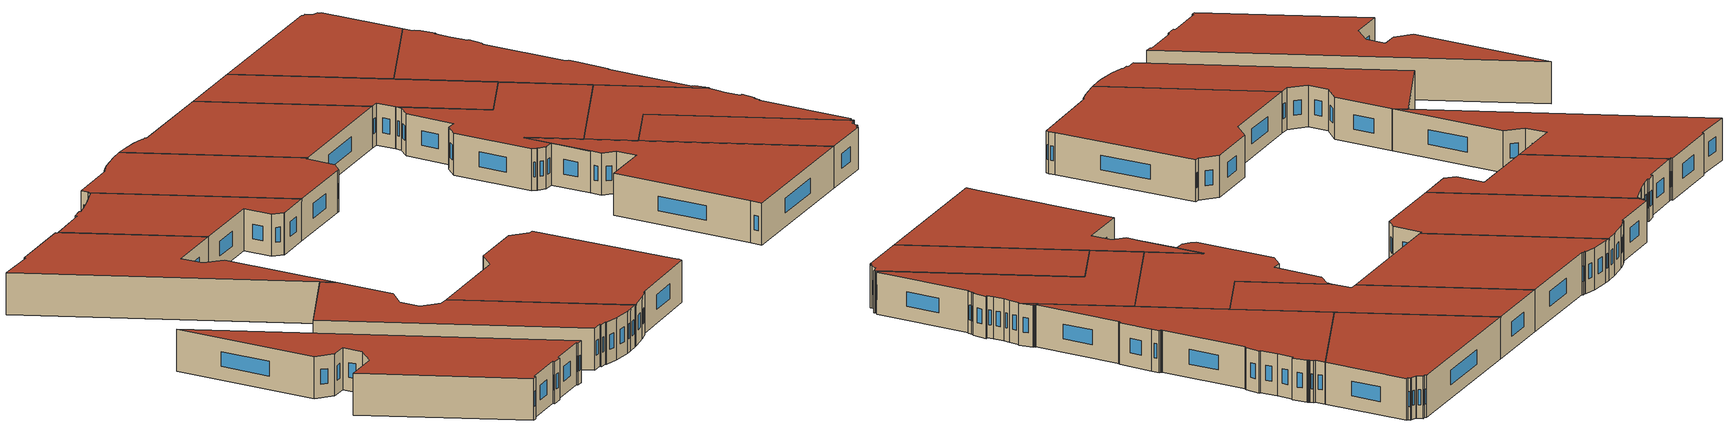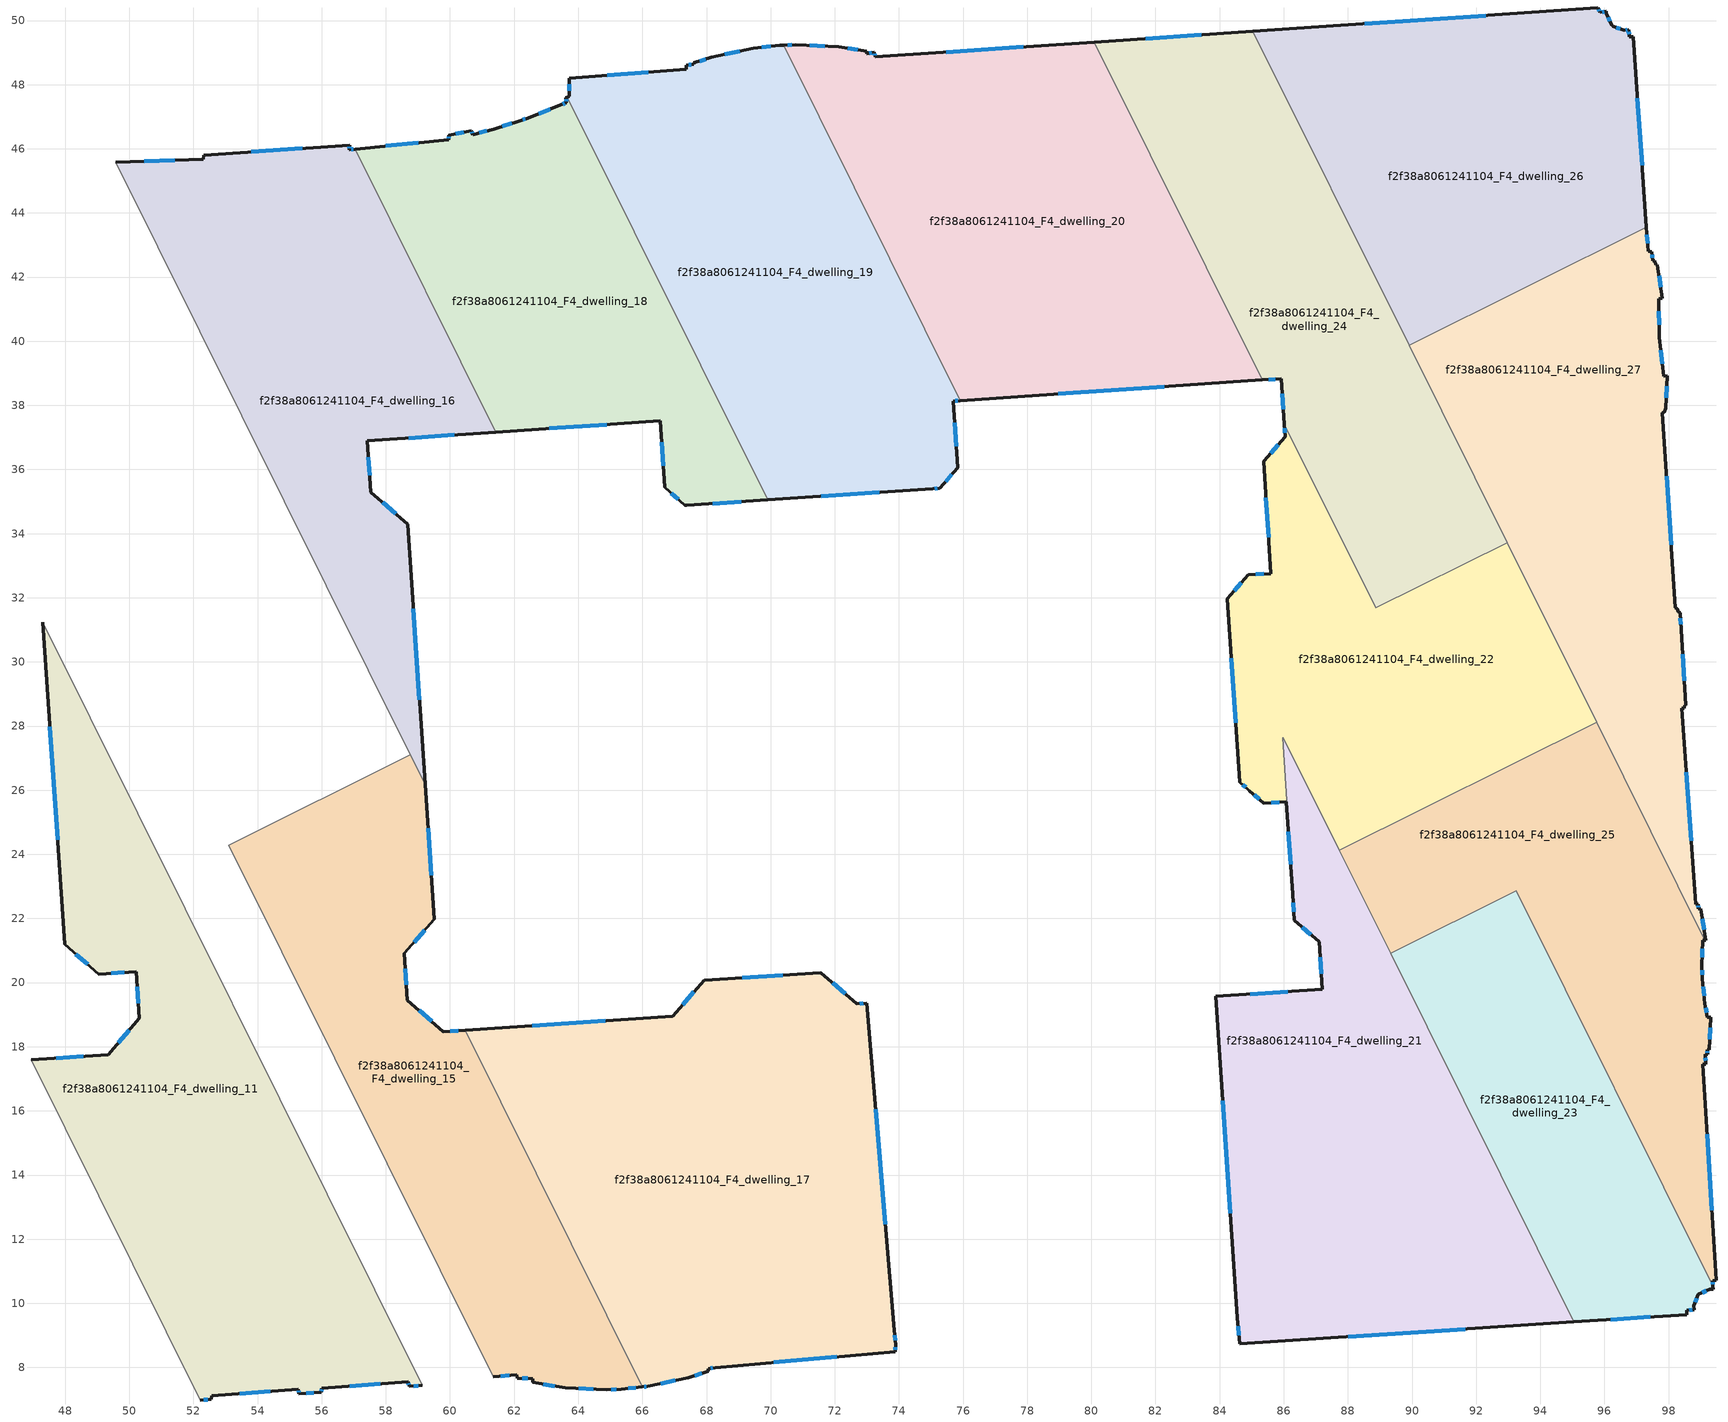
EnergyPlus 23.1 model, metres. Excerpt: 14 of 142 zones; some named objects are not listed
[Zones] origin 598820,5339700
f2f38a8061241104_F4_dwelling_11
 floor to f2f38a8061241104_F3_dwelling_11 (EU_floor_Construction): 47.31,31.24 59.14,7.44 58.73,7.41 58.69,7.55 56.01,7.36 55.98,7.22 55.29,7.18 55.27,7.31 52.57,7.12 52.56,7 52.22,6.98 46.94,17.59 49.35,17.76 50.32,18.88 50.22,20.34 49.05,20.26 47.99,21.19 z12
 wall outside (EU_wall_Construction): 47.31,31.24 47.99,21.19 49.05,20.26 50.22,20.34 50.32,18.88 49.35,17.76 46.94,17.59 / 52.22,6.98 52.56,7 52.57,7.12 55.27,7.31 55.29,7.18 55.98,7.22 56.01,7.36 58.69,7.55 58.73,7.41 59.14,7.44 z12:15
 wall to f2f38a8061241104_F4_dwelling_13 (EU_wall_Construction): 59.14,7.44 47.31,31.24 z12:15
 wall to f2f38a8061241104_F4_dwelling_7 (EU_wall_Construction): 46.94,17.59 52.22,6.98 z12:15
 window (EU_Window_Construction): 50,18.52 49.66,18.12 / 50.25,19.87 50.29,19.36 / 49.43,20.29 49.84,20.32 / 48.33,20.89 48.71,20.56 / 47.53,27.97 47.77,24.45 / 58.87,7.42 59.01,7.43 / 58.71,7.5 58.72,7.45 / 56.88,7.42 57.82,7.48 / 55.99,7.26 56,7.31 / 55.51,7.19 55.76,7.21 / 55.28,7.27 55.28,7.22 / 53.45,7.18 54.39,7.25 / 52.33,6.99 52.45,7 / 48.56,17.7 47.72,17.65 z12.97:14.03
 roof outside (EU_roof_Construction): 59.14,7.44 47.31,31.24 47.99,21.19 49.05,20.26 50.22,20.34 50.32,18.88 49.35,17.76 46.94,17.59 52.22,6.98 52.56,7 52.57,7.12 55.27,7.31 55.29,7.18 55.98,7.22 56.01,7.36 58.69,7.55 58.73,7.41 z15
f2f38a8061241104_F4_dwelling_15
 floor to f2f38a8061241104_F3_dwelling_15 (EU_floor_Construction): 59.23,26.18 59.51,21.97 58.58,20.91 58.68,19.46 59.8,18.47 60.47,18.51 66,7.39 65.34,7.32 64.88,7.3 63.6,7.36 62.58,7.53 62.58,7.65 62.1,7.66 62.09,7.76 61.34,7.71 53.1,24.29 58.77,27.1 z12
 wall outside (EU_wall_Construction): 61.34,7.71 62.09,7.76 62.1,7.66 62.58,7.65 62.58,7.53 63.6,7.36 64.88,7.3 65.34,7.32 66,7.39 / 60.47,18.51 59.8,18.47 58.68,19.46 58.58,20.91 59.51,21.97 59.23,26.18 z12:15
 wall to f2f38a8061241104_F4_dwelling_14 (EU_wall_Construction): 58.77,27.1 53.1,24.29 z12:15
 wall to f2f38a8061241104_F4_dwelling_17 (EU_wall_Construction): 66,7.39 60.47,18.51 z12:15
 wall to f2f38a8061241104_F4_dwelling_13 (EU_wall_Construction): 53.1,24.29 61.34,7.71 z12:15
 wall to f2f38a8061241104_F4_dwelling_16 (EU_wall_Construction): 59.23,26.18 58.77,27.1 z12:15
 window (EU_Window_Construction): 65.55,7.34 65.79,7.37 / 65.03,7.31 65.19,7.31 / 64.01,7.34 64.47,7.32 / 62.91,7.48 63.27,7.42 / 62.25,7.66 62.42,7.66 / 61.59,7.73 61.85,7.75 / 59.42,23.34 59.32,24.81 / 58.88,21.25 59.21,21.63 / 58.64,19.93 58.61,20.44 / 59.43,18.79 59.04,19.14 / 60.25,18.5 60.02,18.48 z12.97:14.03
 roof outside (EU_roof_Construction): 66,7.39 60.47,18.51 59.8,18.47 58.68,19.46 58.58,20.91 59.51,21.97 59.23,26.18 58.77,27.1 53.1,24.29 61.34,7.71 62.09,7.76 62.1,7.66 62.58,7.65 62.58,7.53 63.6,7.36 64.88,7.3 65.34,7.32 z15
f2f38a8061241104_F4_dwelling_16
 floor to f2f38a8061241104_F3_dwelling_16 (EU_floor_Construction): 57.04,45.99 61.43,37.17 57.42,36.89 57.53,35.3 58.68,34.3 59.23,26.18 49.58,45.58 52.31,45.67 52.32,45.8 56.87,46.11 56.85,45.97 z12
 wall outside (EU_wall_Construction): 57.04,45.99 56.85,45.97 56.87,46.11 52.32,45.8 52.31,45.67 49.58,45.58 / 59.23,26.18 58.68,34.3 57.53,35.3 57.42,36.89 61.43,37.17 z12:15
 wall to f2f38a8061241104_F4_dwelling_18 (EU_wall_Construction): 61.43,37.17 57.04,45.99 z12:15
 wall to f2f38a8061241104_F4_dwelling_14 (EU_wall_Construction): 49.58,45.58 58.77,27.1 z12:15
 window (EU_Window_Construction): 55.39,46.01 53.8,45.91 / 56.86,46.02 56.87,46.07 / 56.98,45.99 56.92,45.98 / 58.72,36.98 60.13,37.08 / 57.49,35.82 57.45,36.37 / 58.3,34.62 57.9,34.97 / 59.05,28.82 58.86,31.66 / 51.42,45.64 50.47,45.61 z12.97:14.03
 roof outside (EU_roof_Construction): 59.23,26.18 58.68,34.3 57.53,35.3 57.42,36.89 61.43,37.17 57.04,45.99 56.85,45.97 56.87,46.11 52.32,45.8 52.31,45.67 49.58,45.58 z15
f2f38a8061241104_F4_dwelling_17
 floor to f2f38a8061241104_F3_dwelling_17 (EU_floor_Construction): 72.99,19.36 73.86,9.16 73.9,8.71 73.89,8.49 68.27,7.99 68.06,7.96 68.05,7.88 67.43,7.68 66.17,7.41 66,7.39 60.47,18.51 66.94,18.95 67.92,20.07 71.57,20.31 72.69,19.34 z12
 wall outside (EU_wall_Construction): 66,7.39 66.17,7.41 67.43,7.68 68.05,7.88 68.06,7.96 68.27,7.99 73.89,8.49 73.9,8.71 73.86,9.16 72.99,19.36 72.69,19.34 71.57,20.31 67.92,20.07 66.94,18.95 60.47,18.51 z12:15
 window (EU_Window_Construction): 72.89,19.35 72.79,19.35 / 73.58,12.47 73.28,16.04 / 73.88,8.85 73.87,9.01 / 73.89,8.56 73.89,8.64 / 70.09,8.15 72.06,8.33 / 68.13,7.97 68.2,7.98 / 67.63,7.75 67.85,7.82 / 66.58,7.5 67.02,7.59 / 66.06,7.4 66.12,7.4 / 64.84,18.81 62.57,18.66 / 67.6,19.71 67.26,19.32 / 70.38,20.23 69.11,20.15 / 72.32,19.66 71.93,20 z12.97:14.03
 roof outside (EU_roof_Construction): 73.89,8.49 73.9,8.71 73.86,9.16 72.99,19.36 72.69,19.34 71.57,20.31 67.92,20.07 66.94,18.95 60.47,18.51 66,7.39 66.17,7.41 67.43,7.68 68.05,7.88 68.06,7.96 68.27,7.99 z15
f2f38a8061241104_F4_dwelling_18
 floor to f2f38a8061241104_F3_dwelling_18 (EU_floor_Construction): 63.66,47.61 69.91,35.05 67.38,34.88 67.33,34.88 66.69,35.45 66.56,37.51 61.43,37.17 57.04,45.99 59.97,46.29 59.96,46.43 60.66,46.57 60.7,46.44 61.36,46.62 62.19,46.88 62.43,46.96 63.46,47.37 63.63,47.44 63.61,47.59 z12
 wall outside (EU_wall_Construction): 63.66,47.61 63.61,47.59 63.63,47.44 63.46,47.37 62.43,46.96 62.19,46.88 61.36,46.62 60.7,46.44 60.66,46.57 59.96,46.43 59.97,46.29 57.04,45.99 / 61.43,37.17 66.56,37.51 66.69,35.45 67.33,34.88 67.38,34.88 69.91,35.05 z12:15
 wall to f2f38a8061241104_F4_dwelling_19 (EU_wall_Construction): 69.91,35.05 63.66,47.61 z12:15
 window (EU_Window_Construction): 60.69,46.48 60.68,46.53 / 61.15,46.56 60.92,46.5 / 61.92,46.79 61.63,46.7 / 62.35,46.93 62.27,46.9 / 63.13,47.23 62.76,47.09 / 63.57,47.42 63.52,47.39 / 63.62,47.54 63.62,47.49 / 68.2,34.94 69.09,35 / 66.9,35.27 67.12,35.07 / 66.6,36.84 66.65,36.12 / 63.1,37.28 64.89,37.4 / 59.02,46.19 57.99,46.09 / 59.96,46.38 59.96,46.33 / 60.43,46.52 60.19,46.47 z12.97:14.03
 roof outside (EU_roof_Construction): 69.91,35.05 63.66,47.61 63.61,47.59 63.63,47.44 63.46,47.37 62.43,46.96 62.19,46.88 61.36,46.62 60.7,46.44 60.66,46.57 59.96,46.43 59.97,46.29 57.04,45.99 61.43,37.17 66.56,37.51 66.69,35.45 67.33,34.88 67.38,34.88 z15
f2f38a8061241104_F4_dwelling_19
 floor to f2f38a8061241104_F3_dwelling_19 (EU_floor_Construction): 70.4,49.23 75.92,38.15 75.69,38.13 75.83,36.06 75.28,35.42 75.05,35.4 69.91,35.05 63.66,47.61 63.72,47.63 63.72,48.2 67.37,48.49 67.37,48.61 67.6,48.63 67.61,48.68 68.15,48.85 69.46,49.14 70.28,49.23 z12
 wall outside (EU_wall_Construction): 70.4,49.23 70.28,49.23 69.46,49.14 68.15,48.85 67.61,48.68 67.6,48.63 67.37,48.61 67.37,48.49 63.72,48.2 63.72,47.63 63.66,47.61 / 69.91,35.05 75.05,35.4 75.28,35.42 75.83,36.06 75.69,38.13 75.92,38.15 z12:15
 wall to f2f38a8061241104_F4_dwelling_20 (EU_wall_Construction): 75.92,38.15 70.4,49.23 z12:15
 window (EU_Window_Construction): 67.52,48.62 67.44,48.61 / 67.97,48.8 67.78,48.74 / 69.03,49.05 68.58,48.95 / 70.01,49.2 69.72,49.17 / 75.76,38.14 75.84,38.14 / 75.79,36.73 75.74,37.46 / 75.46,35.62 75.65,35.85 / 75.12,35.41 75.2,35.41 / 71.58,35.17 73.38,35.29 / 63.72,48.02 63.72,47.82 / 66.19,48.39 64.91,48.3 z12.97:14.03
 roof outside (EU_roof_Construction): 75.28,35.42 75.83,36.06 75.69,38.13 75.92,38.15 70.4,49.23 70.28,49.23 69.46,49.14 68.15,48.85 67.61,48.68 67.6,48.63 67.37,48.61 67.37,48.49 63.72,48.2 63.72,47.63 63.66,47.61 69.91,35.05 75.05,35.4 z15
f2f38a8061241104_F4_dwelling_20
 floor to f2f38a8061241104_F3_dwelling_20 (EU_floor_Construction): 80.09,49.33 85.33,38.79 75.92,38.15 70.4,49.23 70.79,49.25 72.12,49.18 73,49.04 72.99,48.96 73.23,49.01 73.26,48.87 z12
 wall outside (EU_wall_Construction): 80.09,49.33 73.26,48.87 73.23,49.01 72.99,48.96 73,49.04 72.12,49.18 70.79,49.25 70.4,49.23 / 75.92,38.15 85.33,38.79 z12:15
 wall to f2f38a8061241104_F4_dwelling_24 (EU_wall_Construction): 85.33,38.79 80.09,49.33 z12:15
 window (EU_Window_Construction): 71.69,49.2 71.22,49.23 / 72.71,49.09 72.41,49.14 / 73.15,48.99 73.07,48.98 / 73.25,48.91 73.24,48.96 / 77.87,49.18 75.48,49.02 / 78.97,38.36 82.27,38.58 / 70.66,49.24 70.53,49.24 z12.97:14.03
 roof outside (EU_roof_Construction): 85.33,38.79 80.09,49.33 73.26,48.87 73.23,49.01 72.99,48.96 73,49.04 72.12,49.18 70.79,49.25 70.4,49.23 75.92,38.15 z15
f2f38a8061241104_F4_dwelling_21
 floor to f2f38a8061241104_F3_dwelling_21 (EU_floor_Construction): 85.99,27.63 95.05,9.42 84.63,8.73 84.55,9.54 83.88,19.57 87.19,19.79 87.1,21.27 86.33,21.94 86.28,22.76 85.96,27.63 z12
 wall outside (EU_wall_Construction): 86.28,22.76 86.33,21.94 87.1,21.27 87.19,19.79 83.88,19.57 84.55,9.54 84.63,8.73 95.05,9.42 z12:15
 wall to f2f38a8061241104_F4_dwelling_22 (EU_wall_Construction): 87.73,24.13 85.99,27.63 85.96,27.63 86.28,22.76 z12:15
 wall to f2f38a8061241104_F4_dwelling_23 (EU_wall_Construction): 95.05,9.42 89.33,20.92 z12:15
 wall to f2f38a8061241104_F4_dwelling_25 (EU_wall_Construction): 89.33,20.92 87.73,24.13 z12:15
 window (EU_Window_Construction): 87.13,20.79 87.16,20.27 / 86.58,21.72 86.85,21.49 / 86.29,22.49 86.31,22.21 / 88.01,8.95 91.67,9.19 / 84.58,9.28 84.6,9 / 84.1,16.31 84.33,12.8 / 86.12,19.71 84.96,19.64 z12.97:14.03
 roof outside (EU_roof_Construction): 95.05,9.42 85.99,27.63 85.96,27.63 86.28,22.76 86.33,21.94 87.1,21.27 87.19,19.79 83.88,19.57 84.55,9.54 84.63,8.73 z15
f2f38a8061241104_F4_dwelling_22
 floor to f2f38a8061241104_F3_dwelling_22 (EU_floor_Construction): 92.97,33.72 95.75,28.12 87.73,24.13 85.99,27.63 85.96,27.63 86.27,22.76 86.08,25.63 85.38,25.59 84.93,25.98 84.89,26.01 84.63,26.24 84.24,31.97 84.89,32.71 85.6,32.76 85.37,36.25 86.05,37.02 86.02,37.41 88.87,31.68 z12
 wall outside (EU_wall_Construction): 86.02,37.41 86.05,37.02 85.37,36.25 85.6,32.76 84.89,32.71 84.24,31.97 84.63,26.24 84.89,26.01 84.93,25.98 85.38,25.59 86.08,25.63 86.27,22.76 z12:15
 wall to f2f38a8061241104_F4_dwelling_24 (EU_wall_Construction): 92.97,33.72 88.87,31.68 86.02,37.41 z12:15
 wall to f2f38a8061241104_F4_dwelling_25 (EU_wall_Construction): 87.73,24.13 95.75,28.12 z12:15
 wall to f2f38a8061241104_F4_dwelling_27 (EU_wall_Construction): 95.75,28.12 92.97,33.72 z12:15
 window (EU_Window_Construction): 84.68,32.47 84.45,32.21 / 85.37,32.74 85.12,32.73 / 85.44,35.12 85.52,33.89 / 85.83,36.77 85.59,36.5 / 86.03,37.28 86.04,37.15 / 86.15,24.7 86.21,23.69 / 85.61,25.61 85.85,25.62 / 85.07,25.86 85.23,25.72 / 84.72,26.17 84.81,26.09 / 84.37,30.11 84.51,28.1 z12.97:14.03
 roof outside (EU_roof_Construction): 95.75,28.12 92.97,33.72 88.87,31.68 86.02,37.41 86.05,37.02 85.37,36.25 85.6,32.76 84.89,32.71 84.24,31.97 84.63,26.24 84.89,26.01 84.93,25.98 85.38,25.59 86.08,25.63 86.27,22.76 85.96,27.63 85.99,27.63 87.73,24.13 z15
f2f38a8061241104_F4_dwelling_23
 floor to f2f38a8061241104_F3_dwelling_23 (EU_floor_Construction): 93.25,22.87 99.38,10.55 99.39,10.43 99.29,10.44 98.93,10.29 98.92,10.28 98.79,9.92 98.81,9.8 98.57,9.78 98.56,9.65 95.05,9.42 89.33,20.92 z12
 wall outside (EU_wall_Construction): 95.05,9.42 98.56,9.65 98.57,9.78 98.81,9.8 98.79,9.92 98.92,10.28 98.93,10.29 99.29,10.44 99.39,10.43 99.38,10.55 z12:15
 wall to f2f38a8061241104_F4_dwelling_25 (EU_wall_Construction): 99.38,10.55 93.25,22.87 89.33,20.92 z12:15
 window (EU_Window_Construction): 99.05,10.34 99.17,10.39 / 98.83,10.04 98.88,10.16 / 98.65,9.79 98.73,9.79 / 96.19,9.49 97.42,9.57 z12.97:14.03
 roof outside (EU_roof_Construction): 98.81,9.8 98.79,9.92 98.92,10.28 98.93,10.29 99.29,10.44 99.39,10.43 99.38,10.55 93.25,22.87 89.33,20.92 95.05,9.42 98.56,9.65 98.57,9.78 z15
f2f38a8061241104_F4_dwelling_24
 floor to f2f38a8061241104_F3_dwelling_24 (EU_floor_Construction): 85.04,49.67 92.97,33.72 88.87,31.68 86.02,37.41 85.92,38.83 85.33,38.79 80.09,49.33 z12
 wall outside (EU_wall_Construction): 85.33,38.79 85.92,38.83 86.02,37.41 / 85.04,49.67 80.09,49.33 z12:15
 wall to f2f38a8061241104_F4_dwelling_26 (EU_wall_Construction): 89.91,39.88 85.04,49.67 z12:15
 wall to f2f38a8061241104_F4_dwelling_27 (EU_wall_Construction): 92.97,33.72 89.91,39.88 z12:15
 window (EU_Window_Construction): 85.52,38.8 85.73,38.82 / 83.43,49.56 81.7,49.44 / 85.96,38.37 85.99,37.87 z12.97:14.03
 roof outside (EU_roof_Construction): 92.97,33.72 85.04,49.67 80.09,49.33 85.33,38.79 85.92,38.83 86.02,37.41 88.87,31.68 z15
f2f38a8061241104_F4_dwelling_25
 floor to f2f38a8061241104_F3_dwelling_25 (EU_floor_Construction): 95.75,28.12 99.14,21.32 99.06,21.32 99.04,20.53 99.06,20.11 99.14,19.35 99.21,18.92 99.32,18.93 99.27,17.91 99.21,17.9 99.21,17.76 99.15,17.76 99.16,17.46 99.06,17.46 99.49,10.72 99.37,10.71 99.38,10.55 93.25,22.87 89.33,20.92 87.73,24.13 z12
 wall outside (EU_wall_Construction): 99.38,10.55 99.37,10.71 99.49,10.72 99.06,17.46 99.16,17.46 99.15,17.76 99.21,17.76 99.21,17.9 99.27,17.91 99.32,18.93 99.21,18.92 99.14,19.35 99.06,20.11 99.04,20.53 99.06,21.32 99.14,21.32 z12:15
 wall to f2f38a8061241104_F4_dwelling_27 (EU_wall_Construction): 99.14,21.32 95.75,28.12 z12:15
 window (EU_Window_Construction): 99.04,20.78 99.05,21.06 / 99.05,20.25 99.04,20.39 / 99.11,19.6 99.08,19.86 / 99.19,19.06 99.16,19.21 / 99.28,18.24 99.3,18.6 / 99.21,17.81 99.21,17.86 / 99.16,17.56 99.15,17.66 / 99.35,12.91 99.2,15.27 / 99.38,10.6 99.37,10.66 z12.97:14.03
 roof outside (EU_roof_Construction): 99.38,10.55 99.37,10.71 99.49,10.72 99.06,17.46 99.16,17.46 99.15,17.76 99.21,17.76 99.21,17.9 99.27,17.91 99.32,18.93 99.21,18.92 99.14,19.35 99.06,20.11 99.04,20.53 99.06,21.32 99.14,21.32 95.75,28.12 87.73,24.13 89.33,20.92 93.25,22.87 z15
f2f38a8061241104_F4_dwelling_26
 floor to f2f38a8061241104_F3_dwelling_26 (EU_floor_Construction): 96.76,49.72 96.78,49.5 96.9,49.5 97.31,43.56 89.91,39.88 85.04,49.67 95.79,50.39 95.86,50.25 96.06,50.29 96.06,50.23 96.23,49.85 96.26,49.82 96.61,49.7 z12
 wall outside (EU_wall_Construction): 97.31,43.56 96.9,49.5 96.78,49.5 96.76,49.72 96.61,49.7 96.26,49.82 96.23,49.85 96.06,50.23 96.06,50.29 95.86,50.25 95.79,50.39 85.04,49.67 z12:15
 wall to f2f38a8061241104_F4_dwelling_27 (EU_wall_Construction): 89.91,39.88 97.31,43.56 z12:15
 window (EU_Window_Construction): 95.84,50.3 95.82,50.35 / 96,50.28 95.93,50.27 / 96.17,49.97 96.11,50.11 / 96.5,49.74 96.37,49.78 / 96.71,49.71 96.66,49.7 / 96.77,49.57 96.76,49.65 / 97.17,45.49 97.03,47.57 / 92.3,50.16 88.53,49.9 z12.97:14.03
 roof outside (EU_roof_Construction): 97.31,43.56 96.9,49.5 96.78,49.5 96.76,49.72 96.61,49.7 96.26,49.82 96.23,49.85 96.06,50.23 96.06,50.29 95.86,50.25 95.79,50.39 85.04,49.67 89.91,39.88 z15
f2f38a8061241104_F4_dwelling_27
 floor to f2f38a8061241104_F3_dwelling_27 (EU_floor_Construction): 97.31,43.56 97.36,42.81 97.47,42.79 97.51,42.5 97.57,42.5 97.6,42.38 97.65,42.38 97.81,41.34 97.69,41.33 97.7,40.12 97.85,38.91 97.96,38.92 97.91,37.91 97.86,37.79 97.8,37.76 98.21,31.69 98.27,31.66 98.3,31.57 98.36,31.54 98.39,31 98.53,28.64 98.5,28.65 98.49,28.55 98.41,28.55 98.85,22.44 98.92,22.45 98.93,22.31 99,22.31 99.16,21.32 99.14,21.32 89.91,39.88 z12
 wall outside (EU_wall_Construction): 99.14,21.32 99.16,21.32 99,22.31 98.93,22.31 98.92,22.45 98.85,22.44 98.41,28.55 98.49,28.55 98.5,28.65 98.53,28.64 98.39,31 98.36,31.54 98.3,31.57 98.27,31.66 98.21,31.69 97.8,37.76 97.86,37.79 97.91,37.91 97.96,38.92 97.85,38.91 97.7,40.12 97.69,41.33 97.81,41.34 97.65,42.38 97.6,42.38 97.57,42.5 97.51,42.5 97.47,42.79 97.36,42.81 97.31,43.56 z12:15
 window (EU_Window_Construction): 98.71,24.42 98.55,26.57 / 98.92,22.35 98.92,22.4 / 99.11,21.64 99.05,21.99 / 97.34,43.05 97.33,43.32 / 97.5,42.6 97.48,42.7 / 97.76,41.68 97.7,42.04 / 97.7,40.51 97.7,40.94 / 97.8,39.3 97.75,39.73 / 97.92,38.24 97.94,38.59 / 98.08,33.66 97.94,35.79 / 98.38,31.17 98.37,31.36 / 98.49,29.41 98.44,30.23 z12.97:14.03
 roof outside (EU_roof_Construction): 99.16,21.32 99,22.31 98.93,22.31 98.92,22.45 98.85,22.44 98.41,28.55 98.49,28.55 98.5,28.65 98.53,28.64 98.39,31 98.36,31.54 98.3,31.57 98.27,31.66 98.21,31.69 97.8,37.76 97.86,37.79 97.91,37.91 97.96,38.92 97.85,38.91 97.7,40.12 97.69,41.33 97.81,41.34 97.65,42.38 97.6,42.38 97.57,42.5 97.51,42.5 97.47,42.79 97.36,42.81 97.31,43.56 89.91,39.88 99.14,21.32 z15
[Building]
EU S2 Campaign: North Axis=0; Terrain=City; Solar Distribution=FullExterior
[Site:Location]
Vienna: Latitude=48; Longitude=16.5; Time Zone=1; Elevation=183
[SizingPeriod:WeatherFileDays]
AnnualSizingPeriod: Begin Month=1; Begin Day of Month=1; End Month=12; End Day of Month=31; Day of Week for Start Day=Monday; Use Weather File Daylight Saving Period=No; Use Weather File Rain and Snow Indicators=No
[MATERIAL]
EU_InternalMass_Material: Roughness=MediumRough; Thickness=0.1; Conductivity=1; Density=1800; Specific Heat=900; Thermal Absorptance=0.9; Solar Absorptance=0.7; Visible Absorptance=0.7
[MATERIAL:NOMASS] Roughness=MediumRough; Thermal Absorptance=0.9; Solar Absorptance=0.7; Visible Absorptance=0.7
Name | Thermal Resistance
EU_wall_NoMass | 0.564444
EU_roof_NoMass | 0.981642
EU_floor_NoMass | 1.12889
[WINDOWMATERIAL:SIMPLEGLAZINGSYSTEM]
EU_Window_SimpleGlazing: UFactor=2.0374; Solar Heat Gain Coefficient=0.65; Visible Transmittance=0.65
[CONSTRUCTION]
EU_wall_Construction: EU_wall_NoMass
EU_roof_Construction: EU_roof_NoMass
EU_floor_Construction: EU_floor_NoMass
EU_Window_Construction: EU_Window_SimpleGlazing
EU_InternalMass_Construction: EU_InternalMass_Material
[ZONE] Type=1; Multiplier=1; Ceiling Height=autocalculate; Floor Area=autocalculate; Part of Total Floor Area=Yes
Name | Volume
f2f38a8061241104_F4_dwelling_11 | 324.617
f2f38a8061241104_F4_dwelling_15 | 256.131
f2f38a8061241104_F4_dwelling_16 | 271.251
f2f38a8061241104_F4_dwelling_17 | 358.353
f2f38a8061241104_F4_dwelling_18 | 224.197
f2f38a8061241104_F4_dwelling_19 | 294.354
f2f38a8061241104_F4_dwelling_20 | 311.123
f2f38a8061241104_F4_dwelling_21 | 303.174
f2f38a8061241104_F4_dwelling_22 | 233.144
f2f38a8061241104_F4_dwelling_23 | 179.086
f2f38a8061241104_F4_dwelling_24 | 256.439
f2f38a8061241104_F4_dwelling_25 | 217.745
f2f38a8061241104_F4_dwelling_26; f2f38a8061241104_F4_dwelling_27 | 256.469
[INTERNALMASS] Construction=EU_InternalMass_Construction
Name | Zone or ZoneList | Surface Area
f2f38a8061241104_F4_dwelling_11_EU_InternalMass | f2f38a8061241104_F4_dwelling_11 | 108.2
f2f38a8061241104_F4_dwelling_15_EU_InternalMass | f2f38a8061241104_F4_dwelling_15 | 85.3773
f2f38a8061241104_F4_dwelling_16_EU_InternalMass | f2f38a8061241104_F4_dwelling_16 | 90.4174
f2f38a8061241104_F4_dwelling_17_EU_InternalMass | f2f38a8061241104_F4_dwelling_17 | 119.453
f2f38a8061241104_F4_dwelling_18_EU_InternalMass | f2f38a8061241104_F4_dwelling_18 | 74.7323
f2f38a8061241104_F4_dwelling_19_EU_InternalMass | f2f38a8061241104_F4_dwelling_19 | 98.1243
f2f38a8061241104_F4_dwelling_20_EU_InternalMass | f2f38a8061241104_F4_dwelling_20 | 103.704
f2f38a8061241104_F4_dwelling_21_EU_InternalMass | f2f38a8061241104_F4_dwelling_21 | 101.061
f2f38a8061241104_F4_dwelling_22_EU_InternalMass | f2f38a8061241104_F4_dwelling_22 | 77.726
f2f38a8061241104_F4_dwelling_23_EU_InternalMass | f2f38a8061241104_F4_dwelling_23 | 59.6958
f2f38a8061241104_F4_dwelling_24_EU_InternalMass | f2f38a8061241104_F4_dwelling_24 | 85.4805
f2f38a8061241104_F4_dwelling_25_EU_InternalMass | f2f38a8061241104_F4_dwelling_25 | 72.5817
f2f38a8061241104_F4_dwelling_26_EU_InternalMass | f2f38a8061241104_F4_dwelling_26 | 85.489
f2f38a8061241104_F4_dwelling_27_EU_InternalMass | f2f38a8061241104_F4_dwelling_27 | 85.4893
[OTHEREQUIPMENT] Fuel Type=Electricity; Design Level Calculation Method=Watts/Area; Power per Zone Floor Area=1; Fraction Latent=0; Fraction Radiant=0; Fraction Lost=0; Carbon Dioxide Generation Rate=0; EndUse Subcategory=EU_Step8_InternalGains
Name | Zone or ZoneList or Space or SpaceList | Schedule
EU_Step8_InternalGain_f2f38a8061241104_F4_dwelling_11_f000 | f2f38a8061241104_F4_dwelling_11 | EU_Step8_GainSchedule_f2f38a8061241104_F4_dwelling_11_f000
EU_Step8_InternalGain_f2f38a8061241104_F4_dwelling_15_f000 | f2f38a8061241104_F4_dwelling_15 | EU_Step8_GainSchedule_f2f38a8061241104_F4_dwelling_15_f000
EU_Step8_InternalGain_f2f38a8061241104_F4_dwelling_16_f000 | f2f38a8061241104_F4_dwelling_16 | EU_Step8_GainSchedule_f2f38a8061241104_F4_dwelling_16_f000
EU_Step8_InternalGain_f2f38a8061241104_F4_dwelling_17_f000 | f2f38a8061241104_F4_dwelling_17 | EU_Step8_GainSchedule_f2f38a8061241104_F4_dwelling_17_f000
EU_Step8_InternalGain_f2f38a8061241104_F4_dwelling_18_f000 | f2f38a8061241104_F4_dwelling_18 | EU_Step8_GainSchedule_f2f38a8061241104_F4_dwelling_18_f000
EU_Step8_InternalGain_f2f38a8061241104_F4_dwelling_19_f000 | f2f38a8061241104_F4_dwelling_19 | EU_Step8_GainSchedule_f2f38a8061241104_F4_dwelling_19_f000
EU_Step8_InternalGain_f2f38a8061241104_F4_dwelling_20_f000 | f2f38a8061241104_F4_dwelling_20 | EU_Step8_GainSchedule_f2f38a8061241104_F4_dwelling_20_f000
EU_Step8_InternalGain_f2f38a8061241104_F4_dwelling_21_f000 | f2f38a8061241104_F4_dwelling_21 | EU_Step8_GainSchedule_f2f38a8061241104_F4_dwelling_21_f000
EU_Step8_InternalGain_f2f38a8061241104_F4_dwelling_22_f000 | f2f38a8061241104_F4_dwelling_22 | EU_Step8_GainSchedule_f2f38a8061241104_F4_dwelling_22_f000
EU_Step8_InternalGain_f2f38a8061241104_F4_dwelling_23_f000 | f2f38a8061241104_F4_dwelling_23 | EU_Step8_GainSchedule_f2f38a8061241104_F4_dwelling_23_f000
EU_Step8_InternalGain_f2f38a8061241104_F4_dwelling_24_f000 | f2f38a8061241104_F4_dwelling_24 | EU_Step8_GainSchedule_f2f38a8061241104_F4_dwelling_24_f000
EU_Step8_InternalGain_f2f38a8061241104_F4_dwelling_25_f000 | f2f38a8061241104_F4_dwelling_25 | EU_Step8_GainSchedule_f2f38a8061241104_F4_dwelling_25_f000
EU_Step8_InternalGain_f2f38a8061241104_F4_dwelling_26_f000 | f2f38a8061241104_F4_dwelling_26 | EU_Step8_GainSchedule_f2f38a8061241104_F4_dwelling_26_f000
EU_Step8_InternalGain_f2f38a8061241104_F4_dwelling_27_f000 | f2f38a8061241104_F4_dwelling_27 | EU_Step8_GainSchedule_f2f38a8061241104_F4_dwelling_27_f000
[ZONEVENTILATION:DESIGNFLOWRATE] Schedule=EU_AlwaysOn; Design Flow Rate Calculation Method=AirChanges/Hour; Air Changes per Hour=0.531496; Ventilation Type=Natural; Fan Pressure Rise=0; Fan Total Efficiency=1; Constant Term Coefficient=1; Temperature Term Coefficient=0; Velocity Term Coefficient=0; Velocity Squared Term Coefficient=0; Minimum Indoor Temperature=-100; Maximum Indoor Temperature=100; Delta Temperature=-100; Minimum Outdoor Temperature=-100; Maximum Outdoor Temperature=100; Maximum Wind Speed=40
Name | Zone or ZoneList or Space or SpaceList
EU_ConstantAir_f2f38a8061241104_F4_dwelling_11 | f2f38a8061241104_F4_dwelling_11
EU_ConstantAir_f2f38a8061241104_F4_dwelling_15 | f2f38a8061241104_F4_dwelling_15
EU_ConstantAir_f2f38a8061241104_F4_dwelling_16 | f2f38a8061241104_F4_dwelling_16
EU_ConstantAir_f2f38a8061241104_F4_dwelling_17 | f2f38a8061241104_F4_dwelling_17
EU_ConstantAir_f2f38a8061241104_F4_dwelling_18 | f2f38a8061241104_F4_dwelling_18
EU_ConstantAir_f2f38a8061241104_F4_dwelling_19 | f2f38a8061241104_F4_dwelling_19
EU_ConstantAir_f2f38a8061241104_F4_dwelling_20 | f2f38a8061241104_F4_dwelling_20
EU_ConstantAir_f2f38a8061241104_F4_dwelling_21 | f2f38a8061241104_F4_dwelling_21
EU_ConstantAir_f2f38a8061241104_F4_dwelling_22 | f2f38a8061241104_F4_dwelling_22
EU_ConstantAir_f2f38a8061241104_F4_dwelling_23 | f2f38a8061241104_F4_dwelling_23
EU_ConstantAir_f2f38a8061241104_F4_dwelling_24 | f2f38a8061241104_F4_dwelling_24
EU_ConstantAir_f2f38a8061241104_F4_dwelling_25 | f2f38a8061241104_F4_dwelling_25
EU_ConstantAir_f2f38a8061241104_F4_dwelling_26 | f2f38a8061241104_F4_dwelling_26
EU_ConstantAir_f2f38a8061241104_F4_dwelling_27 | f2f38a8061241104_F4_dwelling_27
[HVACTEMPLATE:ZONE:IDEALLOADSAIRSYSTEM] System Availability Schedule=EU_AlwaysOn; Maximum Heating Supply Air Temperature=50; Minimum Cooling Supply Air Temperature=13; Maximum Heating Supply Air Humidity Ratio=0.0156; Minimum Cooling Supply Air Humidity Ratio=0.0077; Heating Limit=NoLimit; Cooling Limit=NoLimit; Heating Availability Schedule=EU_AlwaysOn; Cooling Availability Schedule=EU_CoolingOff; Dehumidification Control Type=ConstantSensibleHeatRatio; Cooling Sensible Heat Ratio=0.7; Dehumidification Setpoint=60; Humidification Control Type=None; Humidification Setpoint=30; Outdoor Air Method=None; Outdoor Air Flow Rate per Person=0.00944; Outdoor Air Flow Rate per Zone Floor Area=0; Outdoor Air Flow Rate per Zone=0; Demand Controlled Ventilation Type=None; Outdoor Air Economizer Type=NoEconomizer; Heat Recovery Type=None; Sensible Heat Recovery Effectiveness=0.7; Latent Heat Recovery Effectiveness=0.65
Name | Template Thermostat
f2f38a8061241104_F4_dwelling_11 | EU_HeatOnly_f2f38a8061241104_F4_dwelling_11
f2f38a8061241104_F4_dwelling_15 | EU_HeatOnly_f2f38a8061241104_F4_dwelling_15
f2f38a8061241104_F4_dwelling_16 | EU_HeatOnly_f2f38a8061241104_F4_dwelling_16
f2f38a8061241104_F4_dwelling_17 | EU_HeatOnly_f2f38a8061241104_F4_dwelling_17
f2f38a8061241104_F4_dwelling_18 | EU_HeatOnly_f2f38a8061241104_F4_dwelling_18
f2f38a8061241104_F4_dwelling_19 | EU_HeatOnly_f2f38a8061241104_F4_dwelling_19
f2f38a8061241104_F4_dwelling_20 | EU_HeatOnly_f2f38a8061241104_F4_dwelling_20
f2f38a8061241104_F4_dwelling_21 | EU_HeatOnly_f2f38a8061241104_F4_dwelling_21
f2f38a8061241104_F4_dwelling_22 | EU_HeatOnly_f2f38a8061241104_F4_dwelling_22
f2f38a8061241104_F4_dwelling_23 | EU_HeatOnly_f2f38a8061241104_F4_dwelling_23
f2f38a8061241104_F4_dwelling_24 | EU_HeatOnly_f2f38a8061241104_F4_dwelling_24
f2f38a8061241104_F4_dwelling_25 | EU_HeatOnly_f2f38a8061241104_F4_dwelling_25
f2f38a8061241104_F4_dwelling_26 | EU_HeatOnly_f2f38a8061241104_F4_dwelling_26
f2f38a8061241104_F4_dwelling_27 | EU_HeatOnly_f2f38a8061241104_F4_dwelling_27
[SIZING:ZONE] Zone Cooling Design Supply Air Temperature Input Method=SupplyAirTemperature; Zone Cooling Design Supply Air Temperature=13; Zone Heating Design Supply Air Temperature Input Method=SupplyAirTemperature; Zone Heating Design Supply Air Temperature=50; Zone Cooling Design Supply Air Humidity Ratio=0.008; Zone Heating Design Supply Air Humidity Ratio=0.008; Cooling Design Air Flow Method=DesignDay; Cooling Design Air Flow Rate=0; Cooling Minimum Air Flow per Zone Floor Area=0.000762; Cooling Minimum Air Flow=0; Cooling Minimum Air Flow Fraction=0.2; Heating Design Air Flow Method=DesignDay; Heating Design Air Flow Rate=0; Heating Maximum Air Flow per Zone Floor Area=0.002032; Heating Maximum Air Flow=0.141576; Heating Maximum Air Flow Fraction=0.3; Account for Dedicated Outdoor Air System=No; Dedicated Outdoor Air System Control Strategy=NeutralSupplyAir; Dedicated Outdoor Air Low Setpoint Temperature for Design=autosize; Dedicated Outdoor Air High Setpoint Temperature for Design=autosize; Zone Load Sizing Method=Sensible Load Only No Latent Load; Zone Latent Cooling Design Supply Air Humidity Ratio Input Method=HumidityRatioDifference; Zone Cooling Design Supply Air Humidity Ratio Difference=0.005; Zone Latent Heating Design Supply Air Humidity Ratio Input Method=HumidityRatioDifference; Zone Humidification Design Supply Air Humidity Ratio Difference=0.005
f2f38a8061241104_F4_dwelling_11; f2f38a8061241104_F4_dwelling_15; f2f38a8061241104_F4_dwelling_16; f2f38a8061241104_F4_dwelling_17; f2f38a8061241104_F4_dwelling_18; f2f38a8061241104_F4_dwelling_19; f2f38a8061241104_F4_dwelling_20; f2f38a8061241104_F4_dwelling_21; f2f38a8061241104_F4_dwelling_22; f2f38a8061241104_F4_dwelling_23; f2f38a8061241104_F4_dwelling_24; f2f38a8061241104_F4_dwelling_25; f2f38a8061241104_F4_dwelling_26; f2f38a8061241104_F4_dwelling_27
[SCHEDULE:CONSTANT]
Name | Hourly Value
EU_AlwaysOn | 1
EU_CoolingOff | 0
[SCHEDULE:FILE] Column Number=1; Rows to Skip at Top=0; Number of Hours of Data=8760; Column Separator=Comma; Interpolate to Timestep=No; Minutes per Item=60; Adjust Schedule for Daylight Savings=Yes
Name | File
EU_Step8_GainSchedule_f2f38a8061241104_F4_dwelling_11_f000 | ../../schedules/f2f38a8061241104/f2f38a8061241104_F4_dwelling_11_f000_gain.csv
EU_Step8_GainSchedule_f2f38a8061241104_F4_dwelling_15_f000 | ../../schedules/f2f38a8061241104/f2f38a8061241104_F4_dwelling_15_f000_gain.csv
EU_Step8_GainSchedule_f2f38a8061241104_F4_dwelling_16_f000 | ../../schedules/f2f38a8061241104/f2f38a8061241104_F4_dwelling_16_f000_gain.csv
EU_Step8_GainSchedule_f2f38a8061241104_F4_dwelling_17_f000 | ../../schedules/f2f38a8061241104/f2f38a8061241104_F4_dwelling_17_f000_gain.csv
EU_Step8_GainSchedule_f2f38a8061241104_F4_dwelling_18_f000 | ../../schedules/f2f38a8061241104/f2f38a8061241104_F4_dwelling_18_f000_gain.csv
EU_Step8_GainSchedule_f2f38a8061241104_F4_dwelling_19_f000 | ../../schedules/f2f38a8061241104/f2f38a8061241104_F4_dwelling_19_f000_gain.csv
EU_Step8_GainSchedule_f2f38a8061241104_F4_dwelling_20_f000 | ../../schedules/f2f38a8061241104/f2f38a8061241104_F4_dwelling_20_f000_gain.csv
EU_Step8_GainSchedule_f2f38a8061241104_F4_dwelling_21_f000 | ../../schedules/f2f38a8061241104/f2f38a8061241104_F4_dwelling_21_f000_gain.csv
EU_Step8_GainSchedule_f2f38a8061241104_F4_dwelling_22_f000 | ../../schedules/f2f38a8061241104/f2f38a8061241104_F4_dwelling_22_f000_gain.csv
EU_Step8_GainSchedule_f2f38a8061241104_F4_dwelling_23_f000 | ../../schedules/f2f38a8061241104/f2f38a8061241104_F4_dwelling_23_f000_gain.csv
EU_Step8_GainSchedule_f2f38a8061241104_F4_dwelling_24_f000 | ../../schedules/f2f38a8061241104/f2f38a8061241104_F4_dwelling_24_f000_gain.csv
EU_Step8_GainSchedule_f2f38a8061241104_F4_dwelling_25_f000 | ../../schedules/f2f38a8061241104/f2f38a8061241104_F4_dwelling_25_f000_gain.csv
EU_Step8_GainSchedule_f2f38a8061241104_F4_dwelling_26_f000 | ../../schedules/f2f38a8061241104/f2f38a8061241104_F4_dwelling_26_f000_gain.csv
EU_Step8_GainSchedule_f2f38a8061241104_F4_dwelling_27_f000 | ../../schedules/f2f38a8061241104/f2f38a8061241104_F4_dwelling_27_f000_gain.csv
